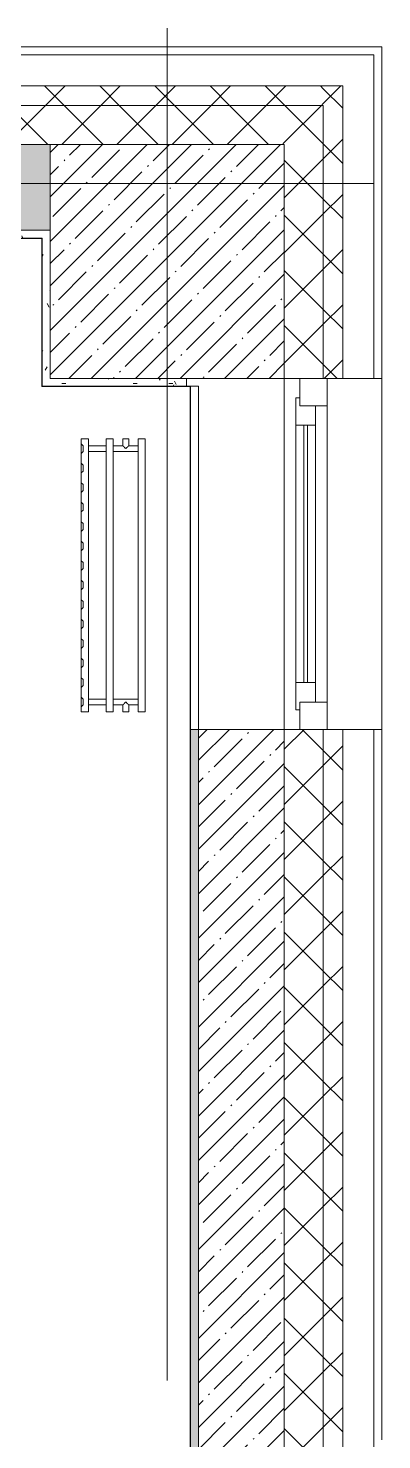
# Model space of a CAD drawing. Header units: millimetres. Extents: x -2766 to 205613, y -8553 to 29000.
# Drawn here: x 32954 to 33860, y 23778 to 27398 of the extents above; entities that cross this region are included whole.
import ezdxf

# ---------------------------------------------------------------- set-up
doc = ezdxf.new("R2010")
doc.units = ezdxf.units.MM
doc.linetypes.add('Осевая', pattern=[3175, 635, -476.25, 1587.5, -476.25])
for name, color, linetype, lineweight in [('A-GLAZ', 7, 'Continuous', 9), ('A-GLAZ-1', 7, 'Continuous', 13), ('A-WALL', 7, 'Continuous', 9), ('I-WALL', 7, 'Continuous', 9), ('S-COLS', 7, 'Continuous', 9), ('Оси', 7, 'Continuous', 9), ('Оси-2', 7, 'Осевая', 9)]:
    doc.layers.add(name, color=color, linetype=linetype, lineweight=lineweight)
for name, color, linetype, lineweight, true_color in [('A-WALL-1', 9, 'Continuous', 9, 0x808080), ('A-WALL-FNSH-1', 9, 'Continuous', 9, 0x808080), ('M-EQPM-1', 7, 'Continuous', 9, 0xb2b2b2)]:
    doc.layers.add(name, color=color, linetype=linetype, lineweight=lineweight, true_color=true_color)
pattern_1 = [(45, (0, 0), (-70.71068, 70.71068), []), (135, (0, 0), (-70.71068, -70.71068), [])]
pattern_2 = [(45, (0, 0), (-57.02463, 57.02463), []), (45, (57.025, 0), (-57.02463, 57.02463), [100.806, -20.161, 3.353, -16.808])]
pattern_3 = [(0, (0, 0), (121.92, 30.48), [10.058, -81.382, 10.058, -81.382, -487.68]), (0, (0, 0), (121.92, 30.48), [-182.88, 10.058, -172.822, 10.058, -81.382, -213.36]), (0, (0, 0), (121.92, 30.48), [-457.2, 10.058, -50.902, 10.058, -142.342]), (120, (45.72, 15.24), (-87.356454, 90.345817), [10.058, -81.382, 10.058, -81.382, -487.68]), (120, (45.72, 15.24), (-87.356454, 90.345817), [-182.88, 10.058, -172.822, 10.058, -81.382, -213.36]), (120, (45.72, 15.24), (-87.356454, 90.345817), [-457.2, 10.058, -50.902, 10.058, -142.342]), (240, (60.96, 76.2), (-34.563546, -120.825817), [10.058, -81.382, 10.058, -81.382, -487.68]), (240, (60.96, 76.2), (-34.563546, -120.825817), [-182.88, 10.058, -172.822, 10.058, -81.382, -213.36]), (240, (60.96, 76.2), (-34.563546, -120.825817), [-457.2, 10.058, -50.902, 10.058, -142.342])]

# ---------------------------------------------------------------- blocks, each defined once
blk = doc.blocks.new('120_Окно_СКБ_1Ст - 120_Окно_СКБ_1Ст 900х2500_h_-19906774-План расстановки мебели и оборудования 2 этажа в осях 1-12')
at = {"layer": 'A-GLAZ'}
for p, q in [((450, -5), (-450, -5)), ((-330, -55), (330, -55)), ((330, -65), (-330, -65)), ((-450, -75), (-400, -75)), ((400, -75), (450, -75))]:
    blk.add_line(p, q, dxfattribs=at)
at = {"layer": 'A-GLAZ-1'}
for p, q in [((-450, -75), (-450, -5)), ((-450, -5), (-380, -5)), ((-380, -5), (-380, -75)), ((380, -35), (-380, -35)), ((-380, -35), (-380, -75)), ((-330, -85), (-330, -35)), ((330, -85), (330, -35)), ((380, -75), (380, -5)), ((380, -5), (450, -5)), ((380, -75), (380, -35)), ((450, -5), (450, -75)), ((-380, -75), (-450, -75)), ((-380, -75), (-400, -75)), ((-400, -75), (-400, -85)), ((-400, -85), (400, -85)), ((400, -85), (-400, -85)), ((450, -75), (380, -75)), ((400, -75), (380, -75)), ((400, -85), (400, -75))]:
    blk.add_line(p, q, dxfattribs=at)
blk = doc.blocks.new('radiator_prado_classic_z_tip_30_po exemplyaru - Classic Z Тип 30-500-30677900-План расстановки мебели и оборудования 2 этажа в осях 1-12')
at = {"layer": 'M-EQPM-1'}
for p, q in [((0, 228), (0, 210)), ((700, 228), (0, 228)), ((0, 210), (0, 228)), ((0, 228), (12.5, 228)), ((12.5, 228), (37.5, 228)), ((37.5, 228), (12.5, 228)), ((12.5, 228), (37.5, 228)), ((12.5, 228), (17.5, 223)), ((12.5, 228), (17.5, 223)), ((32.5, 223), (17.5, 223)), ((17.5, 223), (32.5, 223)), ((32.5, 223), (37.5, 228)), ((37.5, 228), (32.5, 223)), ((37.5, 228), (62.5, 228)), ((62.5, 228), (87.5, 228)), ((87.5, 228), (62.5, 228)), ((62.5, 228), (87.5, 228)), ((62.5, 228), (67.5, 223)), ((62.5, 228), (67.5, 223)), ((82.5, 223), (67.5, 223)), ((67.5, 223), (82.5, 223)), ((82.5, 223), (87.5, 228)), ((87.5, 228), (82.5, 223)), ((87.5, 228), (112.5, 228)), ((112.5, 228), (137.5, 228)), ((137.5, 228), (112.5, 228)), ((112.5, 228), (137.5, 228)), ((112.5, 228), (117.5, 223)), ((112.5, 228), (117.5, 223)), ((132.5, 223), (117.5, 223)), ((117.5, 223), (132.5, 223)), ((132.5, 223), (137.5, 228)), ((137.5, 228), (132.5, 223)), ((137.5, 228), (162.5, 228)), ((162.5, 228), (187.5, 228)), ((187.5, 228), (162.5, 228)), ((162.5, 228), (187.5, 228)), ((162.5, 228), (167.5, 223)), ((162.5, 228), (167.5, 223)), ((182.5, 223), (167.5, 223)), ((167.5, 223), (182.5, 223)), ((182.5, 223), (187.5, 228)), ((187.5, 228), (182.5, 223)), ((187.5, 228), (212.5, 228)), ((212.5, 228), (237.5, 228)), ((237.5, 228), (212.5, 228)), ((212.5, 228), (237.5, 228)), ((212.5, 228), (217.5, 223)), ((212.5, 228), (217.5, 223)), ((232.5, 223), (217.5, 223)), ((217.5, 223), (232.5, 223)), ((232.5, 223), (237.5, 228)), ((237.5, 228), (232.5, 223)), ((237.5, 228), (262.5, 228)), ((262.5, 228), (287.5, 228)), ((287.5, 228), (262.5, 228)), ((262.5, 228), (287.5, 228)), ((262.5, 228), (267.5, 223)), ((262.5, 228), (267.5, 223)), ((282.5, 223), (267.5, 223)), ((267.5, 223), (282.5, 223)), ((282.5, 223), (287.5, 228)), ((287.5, 228), (282.5, 223)), ((287.5, 228), (312.5, 228)), ((312.5, 228), (337.5, 228)), ((337.5, 228), (312.5, 228)), ((312.5, 228), (337.5, 228)), ((312.5, 228), (317.5, 223)), ((312.5, 228), (317.5, 223)), ((332.5, 223), (317.5, 223)), ((317.5, 223), (332.5, 223)), ((332.5, 223), (337.5, 228)), ((337.5, 228), (332.5, 223)), ((337.5, 228), (362.5, 228)), ((362.5, 228), (387.5, 228)), ((387.5, 228), (362.5, 228)), ((362.5, 228), (387.5, 228)), ((362.5, 228), (367.5, 223)), ((362.5, 228), (367.5, 223)), ((382.5, 223), (367.5, 223)), ((367.5, 223), (382.5, 223)), ((382.5, 223), (387.5, 228)), ((387.5, 228), (382.5, 223)), ((387.5, 228), (412.5, 228)), ((412.5, 228), (437.5, 228)), ((437.5, 228), (412.5, 228)), ((412.5, 228), (437.5, 228)), ((412.5, 228), (417.5, 223)), ((412.5, 228), (417.5, 223)), ((432.5, 223), (417.5, 223)), ((417.5, 223), (432.5, 223)), ((432.5, 223), (437.5, 228)), ((437.5, 228), (432.5, 223)), ((437.5, 228), (462.5, 228)), ((462.5, 228), (487.5, 228)), ((487.5, 228), (462.5, 228)), ((462.5, 228), (487.5, 228)), ((462.5, 228), (467.5, 223)), ((462.5, 228), (467.5, 223)), ((482.5, 223), (467.5, 223)), ((467.5, 223), (482.5, 223)), ((482.5, 223), (487.5, 228)), ((487.5, 228), (482.5, 223)), ((487.5, 228), (512.5, 228)), ((512.5, 228), (537.5, 228)), ((537.5, 228), (512.5, 228)), ((512.5, 228), (537.5, 228)), ((512.5, 228), (517.5, 223)), ((512.5, 228), (517.5, 223)), ((532.5, 223), (517.5, 223)), ((517.5, 223), (532.5, 223)), ((532.5, 223), (537.5, 228)), ((537.5, 228), (532.5, 223)), ((537.5, 228), (562.5, 228)), ((562.5, 228), (587.5, 228)), ((587.5, 228), (562.5, 228)), ((562.5, 228), (587.5, 228)), ((562.5, 228), (567.5, 223)), ((562.5, 228), (567.5, 223)), ((582.5, 223), (567.5, 223)), ((567.5, 223), (582.5, 223)), ((582.5, 223), (587.5, 228)), ((587.5, 228), (582.5, 223)), ((587.5, 228), (612.5, 228)), ((612.5, 228), (637.5, 228)), ((637.5, 228), (612.5, 228)), ((612.5, 228), (637.5, 228)), ((612.5, 228), (617.5, 223)), ((617.5, 223), (612.5, 228)), ((632.5, 223), (617.5, 223)), ((617.5, 223), (632.5, 223)), ((632.5, 223), (637.5, 228)), ((637.5, 228), (632.5, 223)), ((637.5, 228), (662.5, 228)), ((662.5, 228), (687.5, 228)), ((687.5, 228), (662.5, 228)), ((662.5, 228), (687.5, 228)), ((662.5, 228), (667.5, 223)), ((662.5, 228), (667.5, 223)), ((682.5, 223), (667.5, 223)), ((667.5, 223), (682.5, 223)), ((682.5, 223), (687.5, 228)), ((687.5, 228), (682.5, 223)), ((687.5, 228), (700, 228)), ((700, 210), (700, 228)), ((700, 228), (700, 210)), ((0, 210), (700, 210)), ((17.5, 210), (0, 210)), ((17.5, 210), (17.5, 164)), ((17.5, 210), (17.5, 164)), ((25, 210), (17.5, 210)), ((17.5, 210), (31.5, 210)), ((32.5, 210), (17.5, 210)), ((17.5, 210), (32.5, 210)), ((31.5, 210), (18.5, 210)), ((28.7, 210), (25, 210)), ((30.3, 210), (28.7, 210)), ((31.5, 210), (30.3, 210)), ((32.5, 210), (31.5, 210)), ((31.5, 210), (32.5, 210)), ((32.5, 164), (32.5, 210)), ((32.5, 164), (32.5, 210)), ((667.5, 210), (32.5, 210)), ((667.5, 210), (667.5, 164)), ((667.5, 210), (667.5, 164)), ((682.5, 210), (667.5, 210)), ((667.5, 210), (682.5, 210)), ((667.8, 210), (667.5, 210)), ((667.5, 210), (682.5, 210)), ((668.5, 210), (667.8, 210)), ((675, 210), (668.5, 210)), ((681.5, 210), (668.5, 210)), ((678.7, 210), (675, 210)), ((680.3, 210), (678.7, 210)), ((681.5, 210), (680.3, 210)), ((682.2, 210), (681.5, 210)), ((682.5, 210), (682.2, 210)), ((682.5, 164), (682.5, 210)), ((682.5, 164), (682.5, 210)), ((700, 210), (682.5, 210)), ((700, 164), (0, 164)), ((0, 164), (0, 146)), ((0, 146), (0, 164)), ((0, 164), (17.5, 164)), ((0, 146), (700, 146)), ((17.5, 146), (0, 146)), ((17.8, 164), (17.5, 164)), ((17.5, 164), (32.5, 164)), ((32.5, 164), (17.5, 164)), ((17.5, 164), (32.5, 164)), ((17.5, 146), (17.5, 121.5)), ((17.5, 146), (17.5, 121.5)), ((17.5, 146), (19.7, 146)), ((32.5, 146), (17.5, 146)), ((17.5, 146), (32.5, 146)), ((32.5, 146), (17.5, 146)), ((18.5, 164), (17.8, 164)), ((19.7, 164), (18.5, 164)), ((18.5, 164), (31.5, 164)), ((31.5, 146), (18.5, 146)), ((21.2, 164), (19.7, 164)), ((19.7, 146), (21.2, 146)), ((25, 164), (21.2, 164)), ((21.2, 146), (23.1, 146)), ((23.1, 146), (25, 146)), ((26.9, 164), (25, 164)), ((25, 146), (30.3, 146)), ((32.2, 164), (26.9, 164)), ((30.3, 146), (31.5, 146)), ((31.5, 146), (32.5, 146)), ((32.5, 164), (32.2, 164)), ((32.5, 164), (667.5, 164)), ((32.5, 82), (32.5, 146)), ((32.5, 82), (32.5, 146)), ((667.5, 146), (32.5, 146)), ((682.5, 164), (667.5, 164)), ((667.5, 164), (682.5, 164)), ((667.8, 164), (667.5, 164)), ((667.5, 164), (682.5, 164)), ((667.5, 146), (667.5, 82)), ((667.5, 146), (667.5, 82)), ((667.5, 146), (682.5, 146)), ((682.5, 146), (667.5, 146)), ((667.5, 146), (667.8, 146)), ((682.5, 146), (667.5, 146)), ((668.5, 164), (667.8, 164)), ((667.8, 146), (668.5, 146)), ((669.7, 164), (668.5, 164)), ((668.5, 164), (681.5, 164)), ((668.5, 146), (675, 146)), ((681.5, 146), (668.5, 146)), ((680.3, 164), (669.7, 164)), ((675, 146), (676.9, 146)), ((676.9, 146), (678.7, 146)), ((678.7, 146), (681.5, 146)), ((681.5, 164), (680.3, 164)), ((682.5, 164), (681.5, 164)), ((681.5, 146), (682.5, 146)), ((682.5, 164), (700, 164)), ((682.5, 121.5), (682.5, 146)), ((682.5, 121.5), (682.5, 146)), ((700, 146), (682.5, 146)), ((700, 146), (700, 164)), ((700, 164), (700, 146)), ((17.5, 121.5), (0, 121.5)), ((17.5, 121.5), (0, 121.5)), ((0, 121.5), (0, 121.2)), ((0, 106.5), (0, 121.5)), ((0, 121.2), (0, 106.8)), ((0, 121.2), (0, 120.5)), ((0, 120.5), (0, 121.2)), ((0, 121.2), (0, 121.2)), ((0, 120.5), (0, 119.3)), ((0, 119.3), (0, 120.5)), ((0, 119.3), (0, 117.8)), ((0, 117.8), (0, 119.3)), ((0, 117.8), (0, 115.9)), ((0, 115.9), (0, 117.8)), ((0, 115.9), (0, 114)), ((0, 114), (0, 115.9)), ((0, 114), (0, 112.1)), ((0, 112.1), (0, 114)), ((0, 112.1), (0, 110.2)), ((0, 110.2), (0, 112.1)), ((0, 110.2), (0, 108.7)), ((0, 108.7), (0, 110.2)), ((0, 108.7), (0, 106.8)), ((0, 106.8), (0, 108.7)), ((700, 121.5), (682.5, 121.5)), ((700, 121.5), (682.5, 121.5)), ((700, 121.5), (700, 106.5)), ((700, 121.2), (700, 121.5)), ((700, 121.5), (700, 121.2)), ((700, 121.2), (700, 121.5)), ((700, 106.8), (700, 121.2)), ((700, 121.2), (700, 106.8)), ((700, 106.8), (700, 121.2)), ((0, 106.8), (0, 106.5)), ((0, 106.8), (0, 106.8)), ((0, 106.5), (17.5, 106.5)), ((0, 106.5), (17.5, 106.5)), ((700, 82), (0, 82)), ((0, 82), (0, 64)), ((0, 64), (0, 82)), ((0, 82), (17.5, 82)), ((17.5, 106.5), (17.5, 82)), ((17.5, 106.5), (17.5, 82)), ((17.8, 82), (17.5, 82)), ((17.5, 82), (32.5, 82)), ((32.5, 82), (17.5, 82)), ((17.5, 82), (32.5, 82)), ((19.7, 82), (17.8, 82)), ((18.5, 82), (31.5, 82)), ((21.2, 82), (19.7, 82)), ((30.3, 82), (21.2, 82)), ((31.5, 82), (30.3, 82)), ((32.5, 82), (31.5, 82)), ((32.5, 82), (667.5, 82)), ((682.5, 82), (667.5, 82)), ((667.5, 82), (682.5, 82)), ((667.8, 82), (667.5, 82)), ((667.5, 82), (682.5, 82)), ((668.5, 82), (667.8, 82)), ((669.7, 82), (668.5, 82)), ((668.5, 82), (681.5, 82)), ((671.2, 82), (669.7, 82)), ((673.1, 82), (671.2, 82)), ((675, 82), (673.1, 82)), ((676.9, 82), (675, 82)), ((680.3, 82), (676.9, 82)), ((681.5, 82), (680.3, 82)), ((682.2, 82), (681.5, 82)), ((682.5, 82), (682.2, 82)), ((682.5, 82), (682.5, 106.5)), ((682.5, 106.5), (700, 106.5)), ((682.5, 82), (682.5, 106.5)), ((682.5, 106.5), (700, 106.5)), ((682.5, 82), (700, 82)), ((700, 106.5), (700, 106.8)), ((700, 106.8), (700, 106.5)), ((700, 106.5), (700, 106.8)), ((700, 64), (700, 82)), ((700, 82), (700, 64)), ((700, 64), (0, 64)), ((0, 64), (700, 64))]:
    blk.add_line(p, q, dxfattribs=at)
for points, knots in [([(17.8, 121.2), (17.7, 121.3), (17.7, 121.3), (17.5, 121.5), (17.5, 121.5), (17.5, 121.5)], [0.8571429, 0.8571429, 0.8571429, 0.8571429, 0.8928571, 0.9285714, 1, 1, 1, 1]), ([(17.5, 121.5), (17.5, 121.5), (17.5, 121.5), (17.7, 121.3), (17.7, 121.3), (17.8, 121.2)], [0, 0, 0, 0, 0.0714286, 0.1071429, 0.1428571, 0.1428571, 0.1428571, 0.1428571]), ([(17.5, 121.5), (17.5, 121.5), (17.5, 121.5), (17.7, 121.3), (17.7, 121.3), (17.8, 121.2)], [0, 0, 0, 0, 0.0714286, 0.1071429, 0.1428571, 0.1428571, 0.1428571, 0.1428571]), ([(25, 114), (24.5, 114.5), (23.6, 115.4), (22.4, 116.6), (21.6, 117.4), (21.1, 117.9), (20.8, 118.2), (20.5, 118.5), (20.2, 118.8), (19.8, 119.1), (19.6, 119.4), (19.3, 119.7), (19, 120), (18.7, 120.3), (18.5, 120.5), (18.3, 120.7), (18.1, 120.9), (17.9, 121.1), (17.8, 121.2), (17.7, 121.3), (17.5, 121.5), (17.5, 121.5), (17.5, 121.5)], [0, 0, 0, 0, 0.142857, 0.285714, 0.357143, 0.392857, 0.428571, 0.464286, 0.5, 0.535714, 0.571429, 0.607143, 0.642857, 0.678571, 0.714286, 0.75, 0.785714, 0.821429, 0.857143, 0.892857, 0.928571, 1, 1, 1, 1]), ([(17.5, 106.5), (17.5, 106.5), (17.5, 106.5), (17.7, 106.7), (17.8, 106.8), (17.9, 106.9), (18.1, 107.1), (18.3, 107.3), (18.5, 107.5), (18.7, 107.7), (19, 108), (19.3, 108.3), (19.6, 108.6), (19.8, 108.9), (20.3, 109.3), (20.7, 109.7), (21.1, 110.1), (21.6, 110.6), (22.4, 111.4), (23.6, 112.6), (24.5, 113.5), (25, 114)], [0, 0, 0, 0, 0.071429, 0.107143, 0.142857, 0.178571, 0.214286, 0.25, 0.285714, 0.321429, 0.357143, 0.392857, 0.428571, 0.464286, 0.5, 0.571429, 0.607143, 0.642857, 0.714286, 0.857143, 1, 1, 1, 1]), ([(17.8, 121.2), (17.8, 121.2), (17.9, 121.1), (18.1, 120.9), (18.3, 120.7), (18.5, 120.5), (18.7, 120.3), (19, 120), (19.3, 119.7), (19.6, 119.4), (19.8, 119.1), (20.3, 118.7), (20.7, 118.3), (21.1, 117.9), (21.6, 117.4), (22.4, 116.6), (23.1, 115.9), (23.6, 115.4)], [0.1428571, 0.1428571, 0.1428571, 0.1428571, 0.1785714, 0.2142857, 0.25, 0.2857143, 0.3214286, 0.3571429, 0.3928571, 0.4285714, 0.4642857, 0.5, 0.5714286, 0.6071429, 0.6428571, 0.7142857, 0.8571429, 0.8571429, 0.8571429, 0.8571429]), ([(22.1, 111.1), (21.9, 110.9), (21.6, 110.6), (21.1, 110.1), (20.8, 109.8), (20.5, 109.5), (20.2, 109.2), (19.8, 108.9), (19.6, 108.6), (19.3, 108.3), (19, 108), (18.7, 107.7), (18.5, 107.5), (18.3, 107.3), (18.1, 107.1), (17.9, 106.9), (17.8, 106.8), (17.8, 106.8)], [0.2857143, 0.2857143, 0.2857143, 0.2857143, 0.3571429, 0.3928571, 0.4285714, 0.4642857, 0.5, 0.5357143, 0.5714286, 0.6071429, 0.6428571, 0.6785714, 0.7142857, 0.75, 0.7857143, 0.8214286, 0.8571429, 0.8571429, 0.8571429, 0.8571429]), ([(17.8, 106.8), (17.8, 106.8), (17.9, 106.9), (18.1, 107.1), (18.3, 107.3), (18.5, 107.5), (18.7, 107.7), (19, 108), (19.3, 108.3), (19.6, 108.6), (19.9, 108.8), (20.3, 109.3), (20.6, 109.6), (20.8, 109.8)], [0.1428571, 0.1428571, 0.1428571, 0.1428571, 0.1785714, 0.2142857, 0.25, 0.2857143, 0.3214286, 0.3571429, 0.3928571, 0.4285714, 0.4642857, 0.5, 0.5714286, 0.5714286, 0.5714286, 0.5714286]), ([(19.6, 119.4), (19.7, 119.3), (19.9, 119.2), (20.3, 118.7), (20.6, 118.4), (20.8, 118.2)], [0.4285714, 0.4285714, 0.4285714, 0.4285714, 0.4642857, 0.5, 0.5714286, 0.5714286, 0.5714286, 0.5714286]), ([(22.1, 116.9), (21.9, 117.1), (21.6, 117.4), (21.1, 117.9), (20.9, 118.1), (20.8, 118.2)], [0.2857143, 0.2857143, 0.2857143, 0.2857143, 0.3571429, 0.3928571, 0.4285714, 0.4285714, 0.4285714, 0.4285714]), ([(20.8, 118.2), (20.9, 118.1), (21.1, 117.9), (21.6, 117.4), (21.9, 117.1), (22.1, 116.9)], [0.5714286, 0.5714286, 0.5714286, 0.5714286, 0.6071429, 0.6428571, 0.7142857, 0.7142857, 0.7142857, 0.7142857]), ([(20.8, 109.8), (20.9, 109.9), (21.1, 110.1), (21.6, 110.6), (21.9, 110.9), (22.1, 111.1)], [0.5714286, 0.5714286, 0.5714286, 0.5714286, 0.6071429, 0.6428571, 0.7142857, 0.7142857, 0.7142857, 0.7142857]), ([(22.1, 111.1), (21.9, 110.9), (21.6, 110.6), (21.1, 110.1), (20.9, 109.9), (20.8, 109.8)], [0.2857143, 0.2857143, 0.2857143, 0.2857143, 0.3571429, 0.3928571, 0.4285714, 0.4285714, 0.4285714, 0.4285714]), ([(675, 114), (675.5, 114.5), (676.4, 115.4), (677.6, 116.6), (678.4, 117.4), (678.9, 117.9), (679.2, 118.2), (679.5, 118.5), (679.8, 118.8), (680.1, 119.2), (680.4, 119.4), (680.7, 119.7), (681, 120), (681.3, 120.3), (681.5, 120.5), (681.7, 120.7), (681.9, 120.9), (682.1, 121.1), (682.2, 121.2), (682.3, 121.3), (682.5, 121.5), (682.5, 121.5), (682.5, 121.5)], [0, 0, 0, 0, 0.142857, 0.285714, 0.357143, 0.392857, 0.428571, 0.464286, 0.5, 0.535714, 0.571429, 0.607143, 0.642857, 0.678571, 0.714286, 0.75, 0.785714, 0.821429, 0.857143, 0.892857, 0.928571, 1, 1, 1, 1]), ([(682.5, 106.5), (682.5, 106.5), (682.5, 106.5), (682.3, 106.7), (682.2, 106.8), (682.1, 106.9), (681.9, 107.1), (681.7, 107.3), (681.5, 107.5), (681.3, 107.7), (681, 108), (680.7, 108.3), (680.4, 108.6), (680.1, 108.8), (679.7, 109.3), (679.3, 109.7), (678.9, 110.1), (678.4, 110.6), (677.6, 111.4), (676.4, 112.6), (675.5, 113.5), (675, 114)], [0, 0, 0, 0, 0.071429, 0.107143, 0.142857, 0.178571, 0.214286, 0.25, 0.285714, 0.321429, 0.357143, 0.392857, 0.428571, 0.464286, 0.5, 0.571429, 0.607143, 0.642857, 0.714286, 0.857143, 1, 1, 1, 1]), ([(682.2, 121.2), (682.2, 121.2), (682.1, 121.1), (681.9, 120.9), (681.7, 120.7), (681.5, 120.5), (681.3, 120.3), (681, 120), (680.7, 119.7), (680.4, 119.4), (680.1, 119.2), (679.7, 118.7), (679.3, 118.3), (678.9, 117.9), (678.4, 117.4), (677.6, 116.6), (676.9, 115.9), (676.4, 115.4)], [0.1428571, 0.1428571, 0.1428571, 0.1428571, 0.1785714, 0.2142857, 0.25, 0.2857143, 0.3214286, 0.3571429, 0.3928571, 0.4285714, 0.4642857, 0.5, 0.5714286, 0.6071429, 0.6428571, 0.7142857, 0.8571429, 0.8571429, 0.8571429, 0.8571429]), ([(676.4, 115.4), (676.9, 115.9), (677.6, 116.6), (678.4, 117.4), (678.9, 117.9), (679.2, 118.2), (679.5, 118.5), (679.8, 118.8), (680.1, 119.2), (680.4, 119.4), (680.7, 119.7), (681, 120), (681.3, 120.3), (681.5, 120.5), (681.7, 120.7), (681.9, 120.9), (682.1, 121.1), (682.2, 121.2), (682.2, 121.2)], [0.1428571, 0.1428571, 0.1428571, 0.1428571, 0.2857143, 0.3571429, 0.3928571, 0.4285714, 0.4642857, 0.5, 0.5357143, 0.5714286, 0.6071429, 0.6428571, 0.6785714, 0.7142857, 0.75, 0.7857143, 0.8214286, 0.8571429, 0.8571429, 0.8571429, 0.8571429]), ([(679.2, 118.2), (679.1, 118.1), (678.9, 117.9), (678.4, 117.4), (678.1, 117.1), (677.9, 116.9)], [0.5714286, 0.5714286, 0.5714286, 0.5714286, 0.6071429, 0.6428571, 0.7142857, 0.7142857, 0.7142857, 0.7142857]), ([(677.9, 111.1), (678.1, 110.9), (678.4, 110.6), (678.9, 110.1), (679.2, 109.8), (679.5, 109.5), (679.8, 109.2), (680.1, 108.8), (680.4, 108.6), (680.7, 108.3), (681, 108), (681.3, 107.7), (681.5, 107.5), (681.7, 107.3), (681.9, 107.1), (682.1, 106.9), (682.2, 106.8), (682.2, 106.8)], [0.2857143, 0.2857143, 0.2857143, 0.2857143, 0.3571429, 0.3928571, 0.4285714, 0.4642857, 0.5, 0.5357143, 0.5714286, 0.6071429, 0.6428571, 0.6785714, 0.7142857, 0.75, 0.7857143, 0.8214286, 0.8571429, 0.8571429, 0.8571429, 0.8571429]), ([(677.9, 111.1), (678.1, 110.9), (678.4, 110.6), (678.9, 110.1), (679.1, 109.9), (679.2, 109.8)], [0.2857143, 0.2857143, 0.2857143, 0.2857143, 0.3571429, 0.3928571, 0.4285714, 0.4285714, 0.4285714, 0.4285714]), ([(682.2, 106.8), (682.2, 106.8), (682.1, 106.9), (681.9, 107.1), (681.7, 107.3), (681.5, 107.5), (681.3, 107.7), (681, 108), (680.7, 108.3), (680.4, 108.6), (680.1, 108.8), (679.7, 109.3), (679.3, 109.7), (678.9, 110.1), (678.4, 110.6), (678.1, 110.9), (677.9, 111.1)], [0.1428571, 0.1428571, 0.1428571, 0.1428571, 0.1785714, 0.2142857, 0.25, 0.2857143, 0.3214286, 0.3571429, 0.3928571, 0.4285714, 0.4642857, 0.5, 0.5714286, 0.6071429, 0.6428571, 0.7142857, 0.7142857, 0.7142857, 0.7142857]), ([(680.4, 119.4), (680.3, 119.3), (680.1, 119.2), (679.7, 118.7), (679.4, 118.4), (679.2, 118.2)], [0.4285714, 0.4285714, 0.4285714, 0.4285714, 0.4642857, 0.5, 0.5714286, 0.5714286, 0.5714286, 0.5714286]), ([(682.5, 121.5), (682.5, 121.5), (682.5, 121.5), (682.3, 121.3), (682.3, 121.3), (682.2, 121.2)], [0, 0, 0, 0, 0.0714286, 0.1071429, 0.1428571, 0.1428571, 0.1428571, 0.1428571]), ([(682.5, 121.5), (682.5, 121.5), (682.5, 121.5), (682.3, 121.3), (682.3, 121.3), (682.2, 121.2)], [0, 0, 0, 0, 0.0714286, 0.1071429, 0.1428571, 0.1428571, 0.1428571, 0.1428571]), ([(682.2, 121.2), (682.3, 121.3), (682.3, 121.3), (682.5, 121.5), (682.5, 121.5), (682.5, 121.5)], [0.8571429, 0.8571429, 0.8571429, 0.8571429, 0.8928571, 0.9285714, 1, 1, 1, 1]), ([(17.5, 106.5), (17.5, 106.5), (17.5, 106.5), (17.7, 106.7), (17.7, 106.7), (17.8, 106.8)], [0, 0, 0, 0, 0.0714286, 0.1071429, 0.1428571, 0.1428571, 0.1428571, 0.1428571]), ([(17.8, 106.8), (17.7, 106.7), (17.7, 106.7), (17.5, 106.5), (17.5, 106.5), (17.5, 106.5)], [0.8571429, 0.8571429, 0.8571429, 0.8571429, 0.8928571, 0.9285714, 1, 1, 1, 1]), ([(17.8, 106.8), (17.7, 106.7), (17.7, 106.7), (17.5, 106.5), (17.5, 106.5), (17.5, 106.5)], [0.8571429, 0.8571429, 0.8571429, 0.8571429, 0.8928571, 0.9285714, 1, 1, 1, 1]), ([(682.2, 106.8), (682.3, 106.7), (682.3, 106.7), (682.5, 106.5), (682.5, 106.5), (682.5, 106.5)], [0.8571429, 0.8571429, 0.8571429, 0.8571429, 0.8928571, 0.9285714, 1, 1, 1, 1]), ([(682.2, 106.8), (682.3, 106.7), (682.3, 106.7), (682.5, 106.5), (682.5, 106.5), (682.5, 106.5)], [0.8571429, 0.8571429, 0.8571429, 0.8571429, 0.8928571, 0.9285714, 1, 1, 1, 1]), ([(682.5, 106.5), (682.5, 106.5), (682.5, 106.5), (682.3, 106.7), (682.3, 106.7), (682.2, 106.8)], [0, 0, 0, 0, 0.0714286, 0.1071429, 0.1428571, 0.1428571, 0.1428571, 0.1428571])]:
    blk.add_open_spline(points, degree=3, knots=knots, dxfattribs=at)
for points in [[(18.5, 120.5), (18.4, 120.6), (18.3, 120.7), (18.1, 120.9), (17.9, 121.1), (17.8, 121.2), (17.8, 121.2)], [(17.8, 121.2), (17.8, 121.2), (17.9, 121.1), (18.1, 120.9), (18.3, 120.7), (18.5, 120.5), (18.7, 120.3), (19, 120), (19.3, 119.7), (19.5, 119.5), (19.6, 119.4)], [(20.8, 109.8), (20.7, 109.7), (20.5, 109.5), (20.2, 109.2), (19.9, 108.8), (19.6, 108.6), (19.3, 108.3), (19, 108), (18.7, 107.7), (18.5, 107.5), (18.3, 107.3), (18.1, 107.1), (17.9, 106.9), (17.8, 106.8), (17.8, 106.8)], [(19.6, 119.4), (19.5, 119.5), (19.3, 119.7), (19, 120), (18.7, 120.3), (18.6, 120.4), (18.5, 120.5)], [(20.8, 118.2), (20.7, 118.3), (20.5, 118.5), (20.2, 118.8), (19.9, 119.2), (19.7, 119.3), (19.6, 119.4)], [(23.6, 115.4), (23.1, 115.9), (22.6, 116.4), (22.1, 116.9)], [(22.1, 116.9), (22.6, 116.4), (23.1, 115.9), (23.6, 115.4)], [(25, 114), (24.5, 113.5), (23.6, 112.6), (22.6, 111.6), (22.1, 111.1)], [(22.1, 111.1), (22.6, 111.6), (23.1, 112.1), (23.6, 112.6)], [(23.6, 112.6), (23.1, 112.1), (22.6, 111.6), (22.1, 111.1)], [(25, 114), (24.5, 114.5), (24, 115), (23.6, 115.4)], [(23.6, 115.4), (24, 115), (24.5, 114.5), (25, 114)], [(23.6, 115.4), (24, 115), (24.5, 114.5), (25, 114)], [(23.6, 112.6), (24, 113), (24.5, 113.5), (25, 114)], [(25, 114), (24.5, 113.5), (24, 113), (23.6, 112.6)], [(676.4, 115.4), (676, 115), (675.5, 114.5), (675, 114)], [(676.4, 115.4), (676, 115), (675.5, 114.5), (675, 114)], [(675, 114), (675.5, 114.5), (676, 115), (676.4, 115.4)], [(675, 114), (675.5, 113.5), (676.4, 112.6), (677.4, 111.6), (677.9, 111.1)], [(675, 114), (675.5, 113.5), (676.4, 112.6), (677.4, 111.6), (677.9, 111.1)], [(677.9, 111.1), (677.4, 111.6), (676.4, 112.6), (675.5, 113.5), (675, 114)], [(677.9, 116.9), (677.4, 116.4), (676.9, 115.9), (676.4, 115.4)], [(679.2, 109.8), (679.3, 109.7), (679.5, 109.5), (679.8, 109.2), (680.1, 108.8), (680.3, 108.7), (680.4, 108.6)], [(681.5, 120.5), (681.4, 120.4), (681.3, 120.3), (681, 120), (680.7, 119.7), (680.5, 119.5), (680.4, 119.4)], [(682.2, 121.2), (682.2, 121.2), (682.1, 121.1), (681.9, 120.9), (681.7, 120.7), (681.6, 120.6), (681.5, 120.5)], [(680.4, 108.6), (680.5, 108.5), (680.7, 108.3), (681, 108), (681.3, 107.7), (681.4, 107.6), (681.5, 107.5)], [(681.5, 107.5), (681.6, 107.4), (681.7, 107.3), (681.9, 107.1), (682.1, 106.9), (682.2, 106.8), (682.2, 106.8)]]:
    blk.add_open_spline(points, degree=3, dxfattribs=at)

msp = doc.modelspace()

# ---------------------------------------------------------------- hatches: boundary and pattern name
at = {"layer": 'A-WALL'}
h = msp.add_hatch(dxfattribs=at)
h.set_pattern_fill('FP_12', color=256, style=0, pattern_type=2)
h.set_pattern_definition(pattern_1)
h.paths.add_polyline_path([(33610, 27200), (33710, 27200), (33710, 27250), (19610.3, 27250), (19610.3, 27200), (33322.8, 27200)])
h.paths.add_polyline_path([(18053, 27200), (18710.3, 27200), (18710.3, 27250), (17810.3, 27250), (17810.3, 27200)])
h.paths.add_polyline_path([(16010.3, 27200), (16910.3, 27200), (16910.3, 27250), (16010.3, 27250)])
h.paths.add_polyline_path([(13689, 27200), (15110.3, 27200), (15110.3, 27250), (13689, 27250)])
h = msp.add_hatch(dxfattribs=at)
h.set_pattern_fill('FP_12', color=256, style=0, pattern_type=2)
h.set_pattern_definition(pattern_1)
h.paths.add_polyline_path([(33760, 23620), (33760, 25600), (33710, 25600), (33710, 23620)])
h.paths.add_polyline_path([(33760, 26500), (33760, 27250), (33710, 27250), (33710, 26500)])
h = msp.add_hatch(dxfattribs=at)
h.set_pattern_fill('FP_12', color=256, style=0, pattern_type=2)
h.set_pattern_definition(pattern_1)
h.paths.add_polyline_path([(33610, 27100), (33610, 27200), (19610.3, 27200), (19610.3, 27100), (33322.8, 27100)])
h.paths.add_polyline_path([(18710.3, 27100), (18710.3, 27200), (17810.3, 27200), (17810.3, 27100), (18110.3, 27100)])
h.paths.add_polyline_path([(16010.3, 27100), (16910.3, 27100), (16910.3, 27200), (16010.3, 27200)])
h.paths.add_polyline_path([(15110.3, 27100), (15110.3, 27200), (13689, 27200), (13689, 27100), (14733.4, 27100)])
h = msp.add_hatch(dxfattribs=at)
h.set_pattern_fill('FP_12', color=256, style=0, pattern_type=2)
h.set_pattern_definition(pattern_1)
h.paths.add_polyline_path([(33610, 23620), (33710, 23620), (33710, 25600), (33610, 25600), (33610, 24259.9)])
h.paths.add_polyline_path([(33710, 26500), (33710, 27200), (33610, 27200), (33610, 26500)])
at = {"layer": 'I-WALL'}
h = msp.add_hatch(dxfattribs=at)
h.set_pattern_fill('FP_15', color=256, style=0, pattern_type=2)
h.set_pattern_definition(pattern_2)
h.paths.add_polyline_path([(33010, 26880), (33010, 27100), (30610, 27100), (30610, 26880), (31995, 26880)])
h.paths.add_polyline_path([(30010, 26880), (30010, 27100), (26410, 27100), (26410, 26880), (29339.4, 26880)])
h.paths.add_polyline_path([(25810, 26880), (25810, 27100), (22510, 27100), (22510, 26880), (22700.3, 26880)])
h = msp.add_hatch(dxfattribs=at)
h.set_pattern_fill('FP_87', color=256, style=0, pattern_type=2)
h.set_pattern_definition(pattern_3)
h.paths.add_polyline_path([(32990, 26860), (33010, 26860), (33010, 26880), (30830, 26880), (30831, 26860), (31995, 26860)])
h = msp.add_hatch(dxfattribs=at)
h.set_pattern_fill('FP_87', color=256, style=0, pattern_type=2)
h.set_pattern_definition(pattern_3)
h.paths.add_polyline_path([(32990, 26480), (33010, 26480), (33010, 26860), (32990, 26859)])
h = msp.add_hatch(dxfattribs=at)
h.set_pattern_fill('FP_87', color=256, style=0, pattern_type=2)
h.set_pattern_definition(pattern_3)
h.paths.add_polyline_path([(33010, 26480), (33360, 26480), (33360, 26500), (33010, 26500)])
h = msp.add_hatch(dxfattribs=at)
h.set_pattern_fill('FP_87', color=256, style=0, pattern_type=2)
h.set_pattern_definition(pattern_3)
h.paths.add_polyline_path([(33370, 22620), (33390, 22620), (33390, 25600), (33370, 25600), (33370, 23213.5)])
h = msp.add_hatch(dxfattribs=at)
h.set_pattern_fill('FP_15', color=256, style=0, pattern_type=2)
h.set_pattern_definition(pattern_2)
h.paths.add_polyline_path([(33390, 22600), (33610, 22600), (33610, 25600), (33390, 25600), (33390, 22620)])
at = {"layer": 'S-COLS'}
h = msp.add_hatch(dxfattribs=at)
h.set_pattern_fill('FP_15', color=256, style=0, pattern_type=2)
h.set_pattern_definition(pattern_2)
h.paths.add_polyline_path([(33010, 26500), (33610, 26500), (33610, 27100), (33010, 27100)])

# ---------------------------------------------------------------- linework, layer by layer
at = {"layer": 'A-WALL'}
for p, q in [((33840, 27330), (19610.3, 27330)), ((33840, 26500), (33840, 27330)), ((33760, 27250), (19610.3, 27250)), ((33760, 26500), (33760, 27250)), ((33710, 27200), (19610.3, 27200)), ((33710, 26500), (33710, 27200)), ((33010, 27100), (30610, 27100)), ((33610, 27100), (33610, 26500)), ((33010, 26880), (30610, 26880)), ((32990, 26860), (30830, 26860)), ((33860, 26500), (33860, 25600)), ((33360, 26480), (33010, 26480)), ((33610, 23620), (33610, 25600)), ((33710, 23620), (33710, 25600)), ((33760, 23620), (33760, 25600)), ((33840, 23620), (33840, 25600))]:
    msp.add_line(p, q, dxfattribs=at)
at = {"layer": 'A-WALL-1'}
for p, q in [((30610, 27100), (33610, 27100)), ((33010, 26500), (33010, 27100)), ((32990, 26860), (32990, 26859)), ((33360, 26500), (33010, 26500)), ((33360, 26480), (33360, 26500)), ((33610, 26500), (33840, 26500)), ((33610, 26500), (33610, 25600)), ((33840, 25600), (33370, 25600)), ((33390, 22600), (33390, 25600))]:
    msp.add_line(p, q, dxfattribs=at)
at = {"layer": 'A-WALL-FNSH-1'}
for p, q in [((33860, 27350), (19610.3, 27350)), ((33860, 26500), (33860, 27350)), ((32990, 26859), (30831, 26859)), ((32989, 26859), (32989, 26479)), ((32990, 26480), (32990, 26859)), ((33840, 26500), (33860, 26500)), ((32989, 26479), (33360, 26479)), ((33010, 26480), (32990, 26480)), ((33360, 26479), (33360, 26480)), ((33369, 25600), (33369, 22620)), ((33370, 25600), (33369, 25600)), ((33370, 23400), (33370, 25600)), ((33860, 25600), (33840, 25600)), ((33860, 23778), (33860, 25600))]:
    msp.add_line(p, q, dxfattribs=at)
at = {"layer": 'I-WALL'}
for p, q in [((33360, 26480), (33390, 26480)), ((33369, 26479), (33360, 26479)), ((33369, 25600), (33369, 26479)), ((33370, 25600), (33370, 26479)), ((33390, 25600), (33390, 26480))]:
    msp.add_line(p, q, dxfattribs=at)
at = {"layer": 'S-COLS'}
for p, q in [((33610, 27100), (33010, 27100)), ((33010, 27100), (33010, 26500)), ((33610, 26500), (33610, 27100)), ((33010, 26500), (33610, 26500))]:
    msp.add_line(p, q, dxfattribs=at)
at = {"layer": 'Оси'}
for p, q in [((33310, 24898.1), (33310, 27398.1)), ((31340, 27000), (33840, 27000))]:
    msp.add_line(p, q, dxfattribs=at)
at = {"layer": 'Оси-2'}
msp.add_line((33310, 593.7), (33310, 24898.1), dxfattribs=at)

# ---------------------------------------------------------------- block references
at = {"layer": 'A-GLAZ', "rotation": 269.9999999999999}
msp.add_blockref('120_Окно_СКБ_1Ст - 120_Окно_СКБ_1Ст 900х2500_h_-19906774-План расстановки мебели и оборудования 2 этажа в осях 1-12', (33725, 26050), dxfattribs=at)
at = {"layer": 'M-EQPM-1', "rotation": 89.99999999999957}
msp.add_blockref('radiator_prado_classic_z_tip_30_po exemplyaru - Classic Z Тип 30-500-30677900-План расстановки мебели и оборудования 2 этажа в осях 1-12', (33318, 25645), dxfattribs=at)

doc.saveas('drawing.dxf')
